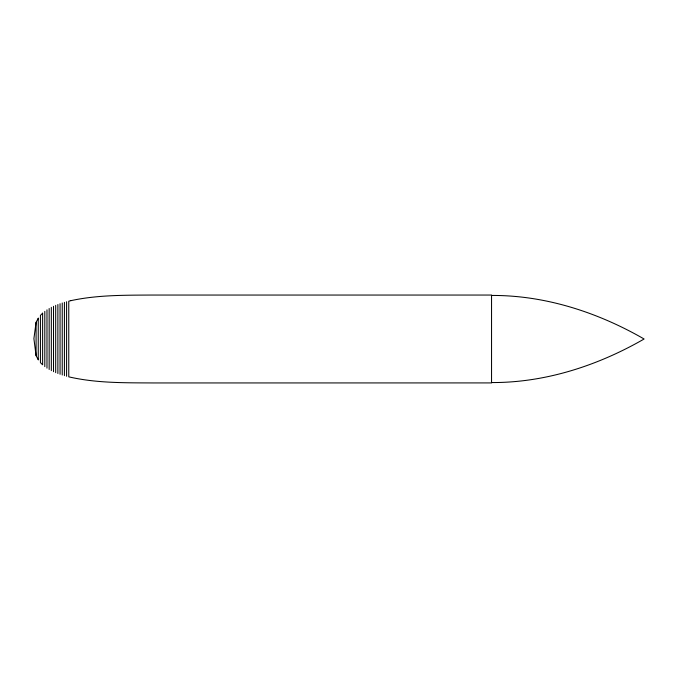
<?xml version="1.0" encoding="UTF-8"?>
<svg xmlns="http://www.w3.org/2000/svg" width="678" height="678" viewBox="0 0 678 678"><rect width="100%" height="100%" fill="white"/><g stroke="black" fill="none" stroke-linecap="round" stroke-linejoin="round"><path stroke-width="1.02" d="M38.256 318.253L36.078 322.397L33.9 338.636L36.078 355.603L38.256 359.747M491.55 295.447C545.248 295.184 597.869 312.389 644.1 339C597.869 365.611 545.248 382.816 491.55 382.553M66.588 301.718L66.588 376.282M64.41 302.329L64.41 375.671M62.232 302.981L62.232 375.019M60.054 303.702L60.054 374.298M57.876 304.481L57.876 373.519M55.689 305.337L55.689 372.663M53.511 306.286L53.511 371.714M51.333 307.337L51.333 370.663M49.155 308.515L49.155 369.485M46.977 309.846L46.977 368.154M44.799 311.371L44.799 366.629M38.256 318.177L38.256 359.823M36.078 322.304L36.078 355.696M42.621 313.194L40.434 315.38L40.434 362.637L42.621 364.806L42.621 313.177M70.944 300.642L68.766 301.185L68.766 376.841C96.598 383.282 125.379 382.773 153.762 382.951L491.55 382.917L491.55 295.049L151.584 295.049C124.65 295.201 97.403 294.93 70.944 300.642"/></g></svg>
